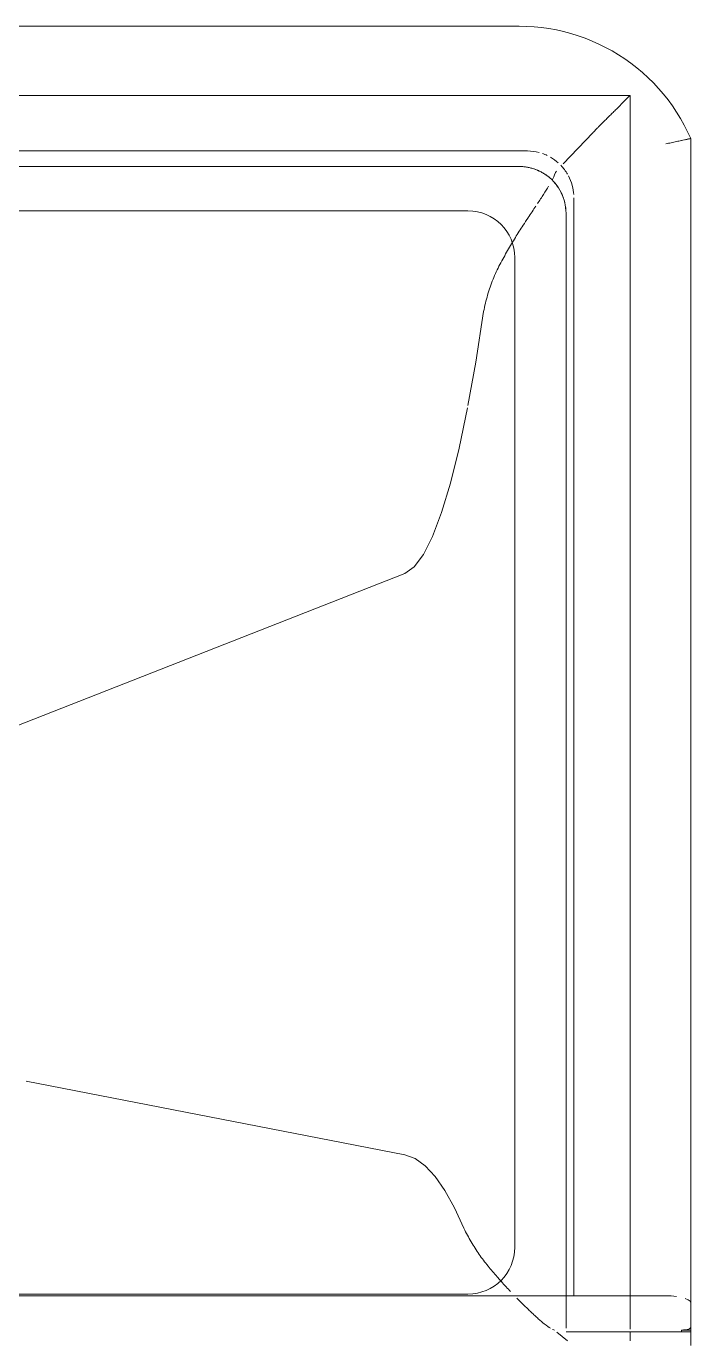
# Model space of a CAD drawing. Header units: millimetres. Extents: x -4000 to 187956, y -58990 to 162485.
# Drawn here: x 1044.2 to 1257.3, y 15868.3 to 16290 of the extents above; entities that cross this region are included whole.
import ezdxf

# ---------------------------------------------------------------- set-up
doc = ezdxf.new("R2010")
doc.units = ezdxf.units.MM
doc.layers.add('P-SANR-FIXT', color=6, linetype='Continuous', lineweight=9)

# ---------------------------------------------------------------- blocks, each defined once
blk = doc.blocks.new('C2400 - C2400-V899-FFS - TANG 1')
at = {"layer": 'P-SANR-FIXT', "color": 250}
for p, q in [((-307.5, -71.18), (-307.5, -66.71)), ((-307.5, -71.18), (-307.5, -453.98)), ((-307.5, -71.18), (-307.5, -72.53)), ((-307.5, -71.68), (-307.5, -71.18)), ((-307.5, -71.68), (-304.5, -71.68)), ((-267.5, -72.3), (-267.5, -430)), ((-267.5, -82.69), (-8.92, -82.69)), ((-8.92, -82.69), (-267.5, -82.69)), ((-8.92, -83.22), (-236.05, -83.22)), ((-251.05, -98.22), (-251.05, -415.8)), ((-236.05, -430.8), (236.05, -430.8)), ((-252.5, -445), (-250, -445)), ((-252.5, -445), (-250, -445)), ((250, -445), (-250, -445)), ((-252.5, -490), (252.5, -490))]:
    blk.add_line(p, q, dxfattribs=at)
at = {"layer": 'P-SANR-FIXT', "color": 253}
for p, q in [((-306.43, -71.08), (-307.5, -71.08)), ((-299.5, -71.08), (-303.5, -71.08)), ((-299.5, -71.08), (-267.5, -71.08)), ((-267.97, -68.25), (-264.58, -70.98)), ((-288.04, -71.98), (-288.04, -82.69)), ((-267.5, -72.36), (-267.5, -82.69)), ((-307.5, -80.43), (-307.3, -80.93)), ((-266.59, -445.84), (-276.08, -455.86))]:
    blk.add_line(p, q, dxfattribs=at)
at = {"layer": 'P-SANR-FIXT', "color": 252}
for p, q in [((-304.5, -71.08), (-307.5, -71.08)), ((-307.5, -71.08), (-307.5, -71.68)), ((-304.5, -71.08), (-307.5, -71.08)), ((-304.5, -71.08), (-307.5, -71.08)), ((-273, -71.08), (-304.5, -71.08)), ((-304.5, -71.68), (-304.5, -71.08)), ((-288.04, -68.25), (-288.04, -71.08)), ((-267.5, -71.08), (-273, -71.08)), ((-307.5, -80.43), (-307.5, -72.53)), ((-273, -82.69), (-299.5, -82.69)), ((-288.04, -82.69), (-288.04, -467.83)), ((-271, -82.69), (-272.94, -82.69)), ((-269.13, -82.69), (-270.94, -82.69)), ((-270, -435), (-270, -82.69)), ((-269.07, -82.69), (-267.5, -82.69)), ((-267.5, -82.69), (-269.07, -82.69)), ((-267.5, -82.69), (-267.5, -430)), ((-215.83, -127.85), (-94.37, -151.53)), ((-76.92, -259.9), (-215.83, -314.46)), ((-250, -445), (250, -445)), ((255, -450), (-255, -450)), ((-288.04, -467.83), (288.04, -467.83))]:
    blk.add_line(p, q, dxfattribs=at)
at = {"layer": 'P-SANR-FIXT', "color": 254}
for p, q in [((-263.81, -442.33), (-264.11, -443.08)), ((-264.11, -443.08), (-264.41, -443.54))]:
    blk.add_line(p, q, dxfattribs=at)
at = {"layer": 'P-SANR-FIXT', "color": 250, "flags": 128}
for points in [[(-304.5, -71.68), (-305.17, -71.7), (-305.8, -71.77), (-306.37, -71.87), (-306.85, -72), (-307.2, -72.16), (-307.42, -72.34), (-307.5, -72.53)], [(-307.5, -453.98), (-306.5, -456.16), (-305.41, -458.3), (-304.23, -460.39), (-302.98, -462.44), (-301.64, -464.43), (-300.22, -466.37), (-298.73, -468.24), (-297.16, -470.06), (-295.53, -471.82), (-293.82, -473.5), (-292.05, -475.12), (-290.21, -476.67), (-288.32, -478.14), (-286.36, -479.53), (-284.35, -480.85), (-282.3, -482.08), (-280.19, -483.23), (-278.04, -484.29), (-275.85, -485.27), (-273.62, -486.16), (-271.35, -486.96), (-269.06, -487.67), (-266.74, -488.29), (-264.4, -488.81), (-262.04, -489.24), (-259.66, -489.57), (-257.27, -489.81), (-254.88, -489.95), (-252.5, -490)]]:
    blk.add_lwpolyline(points, dxfattribs=at)
at = {"layer": 'P-SANR-FIXT', "color": 253, "flags": 128}
blk.add_lwpolyline([(-263.81, -71.59), (-263.57, -71.74), (-263.2, -71.89)], dxfattribs=at)
at = {"layer": 'P-SANR-FIXT', "color": 252, "flags": 128}
for points in [[(-307.3, -80.93), (-306.71, -81.41), (-305.75, -81.84)], [(-302.97, -82.46), (-301.28, -82.63), (-299.5, -82.69)], [(-234.76, -104.31), (-231.75, -110.91), (-228.66, -116.47), (-225.51, -120.95), (-222.32, -124.36), (-219.08, -126.66), (-215.83, -127.85)], [(-215.83, -314.46), (-218.8, -316.56), (-221.75, -320.53), (-224.68, -326.34), (-227.56, -333.98), (-230.4, -343.42), (-233.18, -354.63), (-235.9, -367.57)], [(-236.05, -368.37), (-238.53, -382.19), (-241.08, -398.43)]]:
    blk.add_lwpolyline(points, dxfattribs=at)
at = {"layer": 'P-SANR-FIXT', "color": 250}
for centre, start, end in [((-236.05, -98.22), 90, 180), ((-236.05, -415.8), 180, 270), ((-252.5, -430), 180, 194.1473), ((-252.5, -430), 198.7764, 208.3199), ((-252.5, -430), 213.7811, 222.5335), ((-252.5, -430), 228.2199, 236.8432), ((-252.5, -430), 242.4227, 251.5045), ((-252.5, -430), 256.4231, 270)]:
    blk.add_arc(centre, 15, start, end, dxfattribs=at)
at = {"layer": 'P-SANR-FIXT', "color": 252}
for start, end in [(183.7348, 195), (195.5635, 207.6644), (210, 223.7993), (228.0319, 240), (244.4681, 250.7493), (255, 269.2959)]:
    blk.add_arc((-255, -435), 15, start, end, dxfattribs=at)
at = {"layer": 'P-SANR-FIXT', "color": 253}
for points, knots in [([(-262.55, -72.24), (-262.01, -72.56), (-260.83, -73.37), (-258.97, -74.96), (-257.51, -76.3), (-256.34, -77.38), (-255.12, -78.54), (-253.6, -80.03), (-252.45, -81.19), (-251.74, -81.92)], [0.0525117, 0.0525117, 0.0525117, 0.0525117, 0.1666667, 0.25, 0.2916667, 0.3333333, 0.375, 0.4166667, 0.4817892, 0.4817892, 0.4817892, 0.4817892]), ([(-276.08, -455.86), (-276.12, -455.92), (-276.23, -456.03), (-276.48, -456.27), (-276.78, -456.56), (-277.16, -456.94), (-277.6, -457.39), (-277.96, -457.75), (-278.35, -458.13), (-278.76, -458.54), (-279.19, -458.98), (-279.64, -459.43), (-280.11, -459.89), (-280.74, -460.53), (-281.57, -461.35), (-282.6, -462.38), (-284.01, -463.79), (-285.82, -465.61), (-287.31, -467.08), (-288.04, -467.83)], [0, 0, 0, 0, 0.071429, 0.107143, 0.142857, 0.214286, 0.25, 0.285714, 0.321429, 0.357143, 0.392857, 0.428571, 0.464286, 0.5, 0.571429, 0.642857, 0.714286, 0.857143, 1, 1, 1, 1])]:
    blk.add_open_spline(points, degree=3, knots=knots, dxfattribs=at)
at = {"layer": 'P-SANR-FIXT', "color": 252}
for points, knots in [([(-249.72, -84.02), (-249.25, -84.51), (-248.24, -85.59), (-247.22, -86.71), (-246.68, -87.33)], [0.54213028, 0.54213028, 0.54213028, 0.54213028, 0.58333333, 0.63041497, 0.63041497, 0.63041497, 0.63041497]), ([(-246.54, -87.48), (-246.17, -87.9), (-245.31, -88.88), (-243.95, -90.46), (-241.98, -92.79), (-239.6, -95.89), (-237.03, -99.93), (-235.48, -102.82), (-234.76, -104.31)], [0.6343634, 0.6343634, 0.6343634, 0.6343634, 0.6666667, 0.7083333, 0.75, 0.8333333, 0.9166667, 1, 1, 1, 1]), ([(-241.08, -398.43), (-241.43, -400.26), (-242.07, -402.93), (-243.16, -406.35), (-244.08, -408.83), (-245.13, -411.25), (-246.29, -413.58), (-247.52, -415.85), (-248.34, -417.31), (-248.75, -418.03)], [0, 0, 0, 0, 0.0833333, 0.125, 0.1666667, 0.2083333, 0.25, 0.2916667, 0.3333333, 0.3333333, 0.3333333, 0.3333333])]:
    blk.add_open_spline(points, degree=3, knots=knots, dxfattribs=at)
for points in [[(-248.75, -418.03), (-249.57, -419.48), (-251.25, -422.27), (-252.92, -424.88), (-253.74, -426.14)], [(-255.37, -428.62), (-256.22, -429.9), (-257.04, -431.13), (-257.81, -432.29)], [(-253.74, -426.14), (-254.28, -426.97), (-254.82, -427.78), (-255.34, -428.57)], [(-258.34, -433.1), (-259.04, -434.15), (-260.36, -436.14), (-261.44, -437.87), (-261.92, -438.65)], [(-307.5, -453.98), (-307.5, -453.98), (-307.43, -453.96), (-307.3, -453.94)], [(-304.45, -453.33), (-303.98, -453.23), (-302.96, -453.01), (-301.27, -452.64), (-300.09, -452.38), (-299.5, -452.25)]]:
    blk.add_open_spline(points, degree=3, dxfattribs=at)
at = {"layer": 'P-SANR-FIXT', "color": 250}
for points, knots in [([(-252.5, -445), (-252.87, -445), (-253.63, -444.97), (-254.6, -444.86), (-255.38, -444.73), (-256.17, -444.56), (-257.16, -444.28), (-258.05, -443.94), (-258.63, -443.69), (-259.01, -443.52), (-259.67, -443.19), (-260.59, -442.65), (-263.15, -440.86), (-266.42, -436.9), (-267.5, -432.3), (-267.5, -430)], [-1, -1, -1, -1, -0.946429, -0.892857, -0.866071, -0.839286, -0.785714, -0.732143, -0.71875, -0.705357, -0.678571, -0.625, -0.571429, -0.285714, 0, 0, 0, 0]), ([(-307.5, -453.98), (-307.5, -453.98), (-307.29, -453.94), (-306.49, -453.77), (-305.5, -453.56), (-304.83, -453.42), (-304.5, -453.35)], [0, 0, 0, 0, 0.285714, 0.571429, 0.785714, 1, 1, 1, 1])]:
    blk.add_open_spline(points, degree=3, knots=knots, dxfattribs=at)
at = {"layer": 'P-SANR-FIXT', "color": 253}
for points in [[(-263.19, -440.87), (-263.47, -441.42), (-263.68, -441.91), (-263.81, -442.33)], [(-307.3, -453.94), (-307.02, -453.88), (-306.48, -453.77), (-305.73, -453.61)]]:
    blk.add_open_spline(points, degree=3, dxfattribs=at)
blk = doc.blocks.new('CMF2_NHAXUONG_A_rvt-1-FFS - TANG 1')
at = {"layer": 'P-SANR-FIXT', "color": 250, "lineweight": 9, "rotation": 180}
blk.add_blockref('C2400 - C2400-V899-FFS - TANG 1', (949.78, 15800.01), dxfattribs=at)

msp = doc.modelspace()

# ---------------------------------------------------------------- block references
at = {"lineweight": 5}
msp.add_blockref('CMF2_NHAXUONG_A_rvt-1-FFS - TANG 1', (0, 0), dxfattribs=at)

doc.saveas('drawing.dxf')
